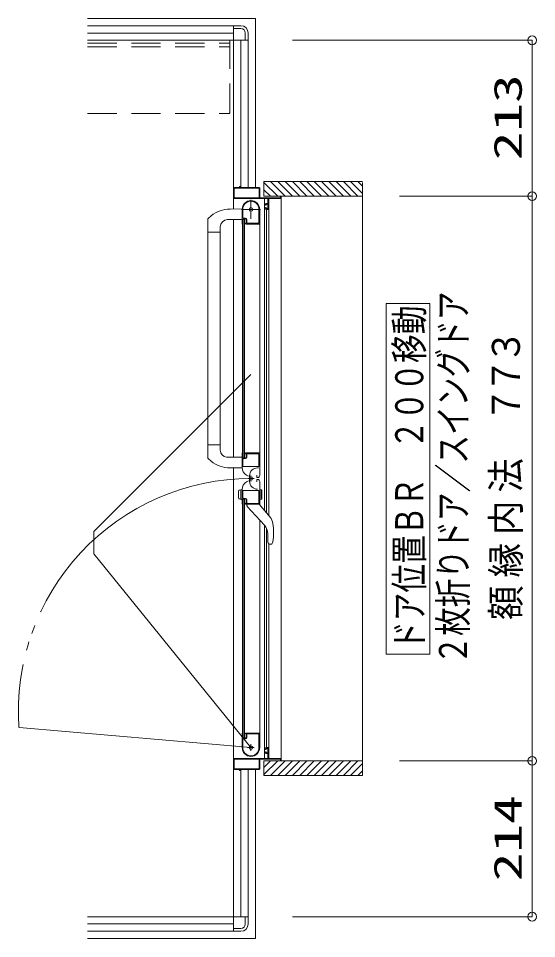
# Model space of a CAD drawing. Units: millimetres on the paper. Extents: x -305 to 305, y -152 to 152.
# Drawn here: x -138.2 to -102.7, y 26.1 to 89.1 of the extents above; entities that cross this region are included whole.
import ezdxf
from ezdxf.enums import TextEntityAlignment as Align

# ---------------------------------------------------------------- set-up
doc = ezdxf.new("R2010")
doc.units = ezdxf.units.MM
for name, pattern in [('DASHED2', [3, 2, -1]), ('LONG_CHAIN', [21, 18, -1, 1, -1]), ('LONG_DOUBLE_CHAIN', [21.8, 18, -1, 0.6, -0.6, 0.6, -1])]:
    doc.linetypes.add(name, pattern=pattern)
doc.layers.add('0-0_0', color=7, linetype='Continuous', lineweight=9)
doc.layers.add('0-1_VIEW0001', color=7, linetype='Continuous', lineweight=9)
doc.styles.add('ＭＳ ゴシック', font='')
doc.styles.get('ＭＳ ゴシック').set_extended_font_data('MS Gothic')

# ---------------------------------------------------------------- blocks, each defined once
blk = doc.blocks.new('_ORIGIN')
at = {"layer": '0-0_0'}
blk.add_line((0, 0), (-1, 0), dxfattribs=at)
blk.add_circle((0, 0), 0.5, dxfattribs=at)

msp = doc.modelspace()

# ---------------------------------------------------------------- linework, layer by layer
at = {"layer": '0-1_VIEW0001', "linetype": 'LONG_DOUBLE_CHAIN'}
for p, q in [((-133.434, 89.073), (-121.934, 89.073)), ((-121.934, 89.073), (-121.934, 77.497)), ((-122.249, 64.694), (-133.01, 53.934)), ((-133.01, 53.934), (-133.01, 52.408)), ((-122.249, 39.147), (-133.01, 52.408)), ((-138.114, 40.535), (-122.249, 39.147)), ((-121.934, 37.647), (-121.934, 26.073)), ((-133.434, 26.073), (-121.934, 26.073))]:
    msp.add_line(p, q, dxfattribs=at)
at = {"layer": '0-1_VIEW0001'}
for p, q in [((-133.434, 88.573), (-123.434, 88.573)), ((-123.434, 88.573), (-133.434, 88.573)), ((-123.434, 88.573), (-123.434, 88.173)), ((-123.434, 88.573), (-122.934, 88.573)), ((-123.434, 76.023), (-123.434, 88.573)), ((-122.934, 88.373), (-123.434, 88.373)), ((-123.434, 88.073), (-133.434, 88.073)), ((-122.434, 87.573), (-133.434, 87.573)), ((-122.934, 77.497), (-122.934, 87.573)), ((-122.834, 87.573), (-122.434, 87.573)), ((-122.634, 87.573), (-122.634, 88.073)), ((-122.434, 87.573), (-122.434, 88.073)), ((-122.434, 87.573), (-122.434, 77.497)), ((-122.434, 77.497), (-122.434, 87.573)), ((-119.394, 87.572), (-102.983, 87.572)), ((-102.983, 86.972), (-102.983, 77.502)), ((-123.384, 77.497), (-123.049, 77.497)), ((-123.034, 77.512), (-123.034, 77.562)), ((-123.024, 77.572), (-123.004, 77.572)), ((-122.994, 77.562), (-122.994, 77.512)), ((-122.979, 77.497), (-121.684, 77.497)), ((-114.609, 77.897), (-121.359, 77.897)), ((-121.359, 76.898), (-121.359, 77.897)), ((-120.41, 76.898), (-121.359, 77.847)), ((-119.91, 76.898), (-120.909, 77.897)), ((-119.41, 76.898), (-120.409, 77.897)), ((-118.909, 76.898), (-119.909, 77.897)), ((-118.409, 76.898), (-119.409, 77.897)), ((-117.909, 76.898), (-118.909, 77.897)), ((-117.409, 76.898), (-118.409, 77.897)), ((-116.909, 76.898), (-117.909, 77.897)), ((-116.409, 76.897), (-117.409, 77.897)), ((-115.909, 76.897), (-116.909, 77.897)), ((-115.414, 76.897), (-116.414, 77.897)), ((-114.919, 76.897), (-115.919, 77.897)), ((-114.609, 77.082), (-115.424, 77.897)), ((-114.609, 77.577), (-114.929, 77.897)), ((-114.609, 77.847), (-114.609, 37.247)), ((-123.434, 77.45), (-123.434, 76.023)), ((-123.389, 76.812), (-123.389, 77.437)), ((-123.374, 77.452), (-121.694, 77.452)), ((-121.679, 77.437), (-121.679, 76.812)), ((-121.634, 77.447), (-121.634, 76.812)), ((-120.91, 76.898), (-121.359, 77.347)), ((-114.609, 76.897), (-121.359, 76.897)), ((-120.234, 76.812), (-120.234, 76.882)), ((-120.184, 76.882), (-120.184, 76.762)), ((-112.069, 76.902), (-102.983, 76.902)), ((-121.114, 76.747), (-123.409, 76.747)), ((-121.694, 76.797), (-123.374, 76.797)), ((-121.619, 76.797), (-120.249, 76.797)), ((-121.328, 55.402), (-121.328, 76.747)), ((-121.249, 76.292), (-121.249, 76.347)), ((-121.214, 76.277), (-121.234, 76.277)), ((-121.199, 76.397), (-121.114, 76.397)), ((-121.199, 76.337), (-121.199, 76.292)), ((-121.114, 76.352), (-121.184, 76.352)), ((-121.099, 76.412), (-121.099, 76.732)), ((-121.099, 76.067), (-121.099, 76.337)), ((-121.049, 76.732), (-121.049, 76.047)), ((-120.199, 76.747), (-121.034, 76.747)), ((-121.011, 55.018), (-121.011, 76.747)), ((-120.184, 38.397), (-120.184, 76.747)), ((-102.983, 76.302), (-102.983, 38.847)), ((-123.677, 76.022), (-122.859, 76.025)), ((-122.849, 75.012), (-122.849, 75.997)), ((-122.804, 75.467), (-122.804, 75.997)), ((-121.699, 76.071), (-121.699, 75.057)), ((-121.649, 75.998), (-121.649, 59.322)), ((-121.249, 76.047), (-121.249, 76.112)), ((-121.234, 76.127), (-121.214, 76.127)), ((-121.199, 76.112), (-121.199, 76.067)), ((-121.099, 75.997), (-121.199, 75.997)), ((-121.188, 55.232), (-121.188, 75.997)), ((-121.184, 76.052), (-121.114, 76.052)), ((-125.199, 74.447), (-125.199, 75.308)), ((-124.973, 75.561), (-125.172, 75.376)), ((-123.844, 75.302), (-122.849, 75.302)), ((-123.434, 75.298), (-123.434, 59.023)), ((-122.834, 59.322), (-122.834, 74.997)), ((-122.808, 74.997), (-122.834, 74.997)), ((-122.786, 75.019), (-122.795, 75.005)), ((-122.684, 75.322), (-122.784, 75.322)), ((-122.784, 58.997), (-122.784, 75.322)), ((-122.634, 75.347), (-122.759, 75.347)), ((-122.614, 75.392), (-122.729, 75.392)), ((-122.684, 58.997), (-122.684, 75.322)), ((-122.624, 75.027), (-122.624, 75.032)), ((-122.614, 75.005), (-122.622, 75.019)), ((-121.659, 74.997), (-122.601, 74.997)), ((-122.584, 75.072), (-122.584, 75.297)), ((-122.539, 75.057), (-122.539, 75.317)), ((-121.709, 75.047), (-122.529, 75.047)), ((-125.199, 74.447), (-125.199, 59.012)), ((-124.344, 74.447), (-125.199, 74.447)), ((-124.349, 74.447), (-124.349, 59.873)), ((-124.344, 74.447), (-124.344, 74.802)), ((-109.987, 69.547), (-112.987, 69.547)), ((-112.987, 45.547), (-112.987, 69.547)), ((-109.987, 45.547), (-109.987, 69.547)), ((-124.344, 59.873), (-125.199, 59.873)), ((-124.344, 59.873), (-124.344, 59.518)), ((-122.849, 59.307), (-122.849, 58.321)), ((-122.834, 59.322), (-122.808, 59.322)), ((-122.795, 59.315), (-122.786, 59.301)), ((-122.624, 59.287), (-122.624, 59.293)), ((-122.622, 59.301), (-122.614, 59.315)), ((-121.649, 59.322), (-122.601, 59.322)), ((-122.584, 59.022), (-122.584, 59.247)), ((-122.539, 59.007), (-122.539, 59.257)), ((-122.524, 59.272), (-121.709, 59.272)), ((-121.699, 59.262), (-121.699, 58.402)), ((-121.649, 59.353), (-121.649, 57.783)), ((-124.974, 58.76), (-125.172, 58.944)), ((-123.914, 59.023), (-122.859, 59.023)), ((-122.804, 58.407), (-122.804, 58.857)), ((-122.784, 58.997), (-122.684, 58.997)), ((-122.759, 58.972), (-122.634, 58.972)), ((-122.729, 58.932), (-122.614, 58.932)), ((-123.677, 58.298), (-122.859, 58.295)), ((-123.434, 26.573), (-123.434, 58.297)), ((-123.434, 58.297), (-123.434, 37.697)), ((-121.709, 58.392), (-122.789, 58.392)), ((-121.723, 58.302), (-121.803, 58.302)), ((-122.419, 57.727), (-122.549, 57.802)), ((-122.419, 57.418), (-122.549, 57.343)), ((-122.343, 57.762), (-122.343, 57.382)), ((-121.854, 57.657), (-121.854, 57.807)), ((-121.854, 57.487), (-121.854, 57.337)), ((-121.799, 57.632), (-121.829, 57.632)), ((-121.799, 57.512), (-121.829, 57.512)), ((-121.649, 55.792), (-121.649, 57.362)), ((-122.849, 56.822), (-123.044, 56.77)), ((-122.949, 56.149), (-122.949, 56.795)), ((-122.849, 55.837), (-122.849, 56.824)), ((-122.804, 56.737), (-122.804, 56.287)), ((-121.709, 56.752), (-122.789, 56.752)), ((-121.699, 55.882), (-121.699, 56.742)), ((-121.549, 56.149), (-121.549, 56.795)), ((-121.499, 56.755), (-121.499, 56.189)), ((-123.099, 56.697), (-123.099, 56.246)), ((-122.849, 56.122), (-123.044, 56.174)), ((-122.784, 56.147), (-122.784, 39.822)), ((-122.784, 56.147), (-122.684, 56.147)), ((-122.759, 56.172), (-122.634, 56.172)), ((-122.729, 56.212), (-122.614, 56.212)), ((-122.684, 56.147), (-122.684, 39.822)), ((-122.584, 56.122), (-122.584, 55.897)), ((-122.539, 56.137), (-122.539, 55.887)), ((-121.649, 56.122), (-121.525, 56.155)), ((-122.834, 55.822), (-122.834, 40.147)), ((-122.834, 55.822), (-122.808, 55.822)), ((-122.795, 55.83), (-122.786, 55.844)), ((-122.624, 55.857), (-122.624, 55.852)), ((-122.622, 55.844), (-122.614, 55.83)), ((-122.601, 55.822), (-121.659, 55.822)), ((-122.524, 55.872), (-121.709, 55.872)), ((-122.524, 55.822), (-122.524, 55.732)), ((-122.495, 55.661), (-121.317, 54.372)), ((-120.936, 54.927), (-121.674, 55.822)), ((-121.649, 39.147), (-121.649, 54.736)), ((-121.328, 38.397), (-121.328, 54.384)), ((-121.188, 39.147), (-121.188, 54.187)), ((-121.09, 53.789), (-121.09, 53.27)), ((-121.029, 53.108), (-121.027, 53.106)), ((-121.011, 38.397), (-121.011, 53.072)), ((-120.952, 53.072), (-120.87, 53.072)), ((-120.828, 53.086), (-120.8, 53.121)), ((-120.828, 53.086), (-120.828, 53.086)), ((-120.756, 53.236), (-120.8, 53.121)), ((-109.987, 45.547), (-112.987, 45.547)), ((-122.849, 40.132), (-122.849, 39.147)), ((-122.808, 40.147), (-122.834, 40.147)), ((-122.786, 40.126), (-122.795, 40.14)), ((-122.684, 39.822), (-122.784, 39.822)), ((-122.634, 39.797), (-122.759, 39.797)), ((-122.614, 39.752), (-122.729, 39.752)), ((-122.624, 40.118), (-122.624, 40.112)), ((-122.614, 40.14), (-122.622, 40.126)), ((-121.659, 40.147), (-122.601, 40.147)), ((-122.584, 40.072), (-122.584, 39.847)), ((-122.539, 40.087), (-122.539, 39.827)), ((-121.709, 40.097), (-122.529, 40.097)), ((-121.699, 39.074), (-121.699, 40.087)), ((-122.804, 39.677), (-122.804, 39.147)), ((-121.249, 39.097), (-121.249, 39.032)), ((-121.099, 39.147), (-121.199, 39.147)), ((-121.199, 39.032), (-121.199, 39.077)), ((-121.184, 39.092), (-121.114, 39.092)), ((-121.099, 39.077), (-121.099, 38.807)), ((-121.049, 38.412), (-121.049, 39.097)), ((-121.249, 38.852), (-121.249, 38.797)), ((-121.234, 39.017), (-121.214, 39.017)), ((-121.214, 38.867), (-121.234, 38.867)), ((-121.199, 38.807), (-121.199, 38.852)), ((-121.199, 38.747), (-121.114, 38.747)), ((-121.114, 38.792), (-121.184, 38.792)), ((-121.099, 38.732), (-121.099, 38.412)), ((-121.114, 38.397), (-123.409, 38.397)), ((-123.389, 38.332), (-123.389, 37.707)), ((-121.694, 38.347), (-123.374, 38.347)), ((-121.679, 37.707), (-121.679, 38.332)), ((-121.634, 37.697), (-121.634, 38.332)), ((-121.619, 38.347), (-120.249, 38.347)), ((-114.609, 38.247), (-121.359, 38.247)), ((-120.41, 38.247), (-121.359, 37.298)), ((-120.91, 38.247), (-121.359, 37.798)), ((-120.199, 38.397), (-121.034, 38.397)), ((-119.91, 38.247), (-120.909, 37.248)), ((-119.41, 38.247), (-120.409, 37.248)), ((-120.234, 38.332), (-120.234, 38.262)), ((-120.184, 38.262), (-120.184, 38.382)), ((-118.91, 38.247), (-119.909, 37.248)), ((-118.409, 38.247), (-119.409, 37.248)), ((-117.91, 38.247), (-118.909, 37.248)), ((-117.409, 38.247), (-118.409, 37.248)), ((-116.909, 38.247), (-117.909, 37.248)), ((-116.409, 38.248), (-117.409, 37.248)), ((-115.909, 38.248), (-116.909, 37.248)), ((-115.414, 38.247), (-116.414, 37.248)), ((-114.919, 38.247), (-115.919, 37.248)), ((-114.609, 38.063), (-115.425, 37.247)), ((-112.069, 38.247), (-102.983, 38.247)), ((-123.384, 37.647), (-123.049, 37.647)), ((-123.374, 37.692), (-121.694, 37.692)), ((-123.034, 37.632), (-123.034, 37.582)), ((-123.024, 37.572), (-123.004, 37.572)), ((-122.994, 37.582), (-122.994, 37.632)), ((-122.979, 37.647), (-121.684, 37.647)), ((-122.934, 27.573), (-122.934, 37.647)), ((-122.434, 37.647), (-122.434, 27.573)), ((-122.434, 27.573), (-122.434, 37.647)), ((-114.609, 37.568), (-114.93, 37.247)), ((-102.984, 28.172), (-102.984, 37.647)), ((-122.434, 27.573), (-133.434, 27.573)), ((-122.834, 27.573), (-122.434, 27.573)), ((-122.634, 27.573), (-122.634, 27.073)), ((-122.434, 27.573), (-122.434, 27.073)), ((-119.394, 27.572), (-102.984, 27.572)), ((-123.434, 27.073), (-133.434, 27.073)), ((-133.434, 26.573), (-123.434, 26.573)), ((-123.434, 26.573), (-133.434, 26.573)), ((-123.434, 26.573), (-123.434, 26.973)), ((-122.934, 26.773), (-123.434, 26.773)), ((-123.434, 26.573), (-122.934, 26.573))]:
    msp.add_line(p, q, dxfattribs=at)
at = {"layer": '0-1_VIEW0001', "color": 6, "linetype": 'DASHED2'}
for p, q in [((-123.684, 82.623), (-123.684, 87.573)), ((-133.434, 87.373), (-123.684, 87.373)), ((-133.434, 87.123), (-123.684, 87.123)), ((-133.434, 82.573), (-123.684, 82.573))]:
    msp.add_line(p, q, dxfattribs=at)
at = {"layer": '0-1_VIEW0001', "linetype": 'LONG_CHAIN'}
for p, q in [((-122.249, 75.347), (-122.249, 76.647)), ((-122.899, 75.997), (-121.599, 75.997)), ((-122.037, 57.573), (-122.428, 57.573)), ((-122.249, 57.785), (-122.249, 57.36)), ((-122.019, 39.147), (-122.479, 39.147)), ((-122.249, 38.917), (-122.249, 39.377))]:
    msp.add_line(p, q, dxfattribs=at)
at = {"layer": '0-1_VIEW0001', "color": 5}
msp.add_line((-121.359, 38.247), (-114.609, 38.247), dxfattribs=at)
at = {"layer": '0-1_VIEW0001'}
for points in [[(-121.649, 56.122), (-121.649, 56.822), (-121.525, 56.789)], [(-121.082, 53.208), (-121.083, 53.212), (-121.084, 53.216), (-121.085, 53.221), (-121.086, 53.225), (-121.087, 53.229), (-121.087, 53.234), (-121.088, 53.238), (-121.089, 53.242), (-121.089, 53.247), (-121.09, 53.251), (-121.09, 53.253), (-121.09, 53.255), (-121.09, 53.257), (-121.09, 53.26), (-121.09, 53.262), (-121.09, 53.264), (-121.09, 53.266), (-121.09, 53.268), (-121.09, 53.27), (-121.09, 53.272)], [(-121.029, 53.109), (-121.03, 53.109), (-121.031, 53.11), (-121.032, 53.111), (-121.033, 53.112), (-121.034, 53.114), (-121.035, 53.115), (-121.036, 53.116), (-121.037, 53.118), (-121.038, 53.119), (-121.039, 53.121), (-121.04, 53.122), (-121.041, 53.123), (-121.042, 53.125), (-121.043, 53.126), (-121.044, 53.128), (-121.045, 53.129), (-121.046, 53.131), (-121.047, 53.132), (-121.049, 53.134), (-121.051, 53.137), (-121.053, 53.14), (-121.054, 53.143), (-121.056, 53.147), (-121.058, 53.15), (-121.06, 53.154), (-121.062, 53.157), (-121.064, 53.161), (-121.066, 53.165), (-121.068, 53.168), (-121.069, 53.172), (-121.071, 53.176), (-121.073, 53.18), (-121.074, 53.184), (-121.076, 53.188), (-121.077, 53.192), (-121.078, 53.196), (-121.08, 53.2), (-121.081, 53.204), (-121.082, 53.208)], [(-120.87, 53.072), (-120.868, 53.073), (-120.866, 53.073), (-120.864, 53.073), (-120.861, 53.073), (-120.859, 53.074), (-120.857, 53.074), (-120.855, 53.074), (-120.853, 53.075), (-120.85, 53.075), (-120.848, 53.076), (-120.846, 53.076), (-120.844, 53.077), (-120.842, 53.078), (-120.839, 53.079), (-120.837, 53.08), (-120.835, 53.081), (-120.833, 53.082), (-120.831, 53.083), (-120.83, 53.084), (-120.828, 53.086)], [(-114.609, 37.247), (-121.359, 37.247), (-121.359, 38.248)]]:
    msp.add_lwpolyline(points, dxfattribs=at)
for centre, radius in [((-122.249, 75.997), 0.125), ((-122.249, 57.573), 0.113), ((-122.249, 39.147), 0.125)]:
    msp.add_circle(centre, radius, dxfattribs=at)
for centre, radius, start, end in [((-122.934, 88.073), 0.5, 0, 90), ((-122.934, 88.073), 0.3, 0, 90), ((-123.384, 77.447), 0.05, 90, 180), ((-123.049, 77.512), 0.015, 270, 0), ((-123.024, 77.562), 0.01, 90, 180), ((-123.004, 77.562), 0.01, 0, 90), ((-122.979, 77.512), 0.015, 180, 270), ((-121.684, 77.447), 0.05, 0, 90), ((-123.374, 77.437), 0.015, 90, 180), ((-121.694, 77.437), 0.015, 0, 90), ((-120.219, 76.882), 0.015, 90, 180), ((-120.199, 76.882), 0.015, 0, 90), ((-123.409, 76.772), 0.025, 180, 270), ((-123.374, 76.812), 0.015, 180, 270), ((-122.249, 75.997), 0.6, 0, 180), ((-122.249, 75.997), 0.555, 7.76707, 180), ((-121.694, 76.812), 0.015, 270, 0), ((-121.619, 76.812), 0.015, 180, 270), ((-121.199, 76.347), 0.05, 90, 180), ((-121.234, 76.292), 0.015, 180, 270), ((-121.214, 76.292), 0.015, 270, 0), ((-121.184, 76.337), 0.015, 90, 180), ((-121.114, 76.732), 0.015, 0, 90), ((-121.114, 76.412), 0.015, 270, 0), ((-121.114, 76.337), 0.015, 0, 90), ((-121.034, 76.732), 0.015, 90, 180), ((-120.249, 76.812), 0.015, 270, 0), ((-120.199, 76.762), 0.015, 270, 0), ((-123.67, 73.952), 2.07, 90.2, 129.02418), ((-121.709, 76.071), 0.01, 0, 7.76707), ((-121.234, 76.112), 0.015, 90, 180), ((-121.199, 76.047), 0.05, 180, 270), ((-121.214, 76.112), 0.015, 0, 90), ((-121.184, 76.067), 0.015, 180, 270), ((-121.114, 76.067), 0.015, 270, 0), ((-121.099, 76.047), 0.05, 270, 0), ((-125.099, 75.308), 0.1, 136.52757, 180), ((-123.844, 74.802), 0.5, 90, 180), ((-122.834, 75.012), 0.015, 180, 270), ((-122.808, 75.012), 0.015, 270, 329.03624), ((-122.729, 75.467), 0.075, 180, 270), ((-122.799, 75.027), 0.015, 329.03624, 0), ((-122.759, 75.322), 0.025, 90, 180), ((-122.634, 75.297), 0.05, 0, 90), ((-122.609, 75.032), 0.015, 90, 180), ((-122.609, 75.027), 0.015, 180, 210.96376), ((-122.614, 75.317), 0.075, 0, 90), ((-122.601, 75.012), 0.015, 210.96376, 270), ((-122.609, 75.072), 0.025, 270, 0), ((-122.529, 75.057), 0.01, 180, 270), ((-121.709, 75.057), 0.01, 270, 0), ((-121.659, 75.007), 0.01, 270, 0), ((-123.844, 59.518), 0.5, 180, 262.04438), ((-122.834, 59.307), 0.015, 90, 180), ((-122.808, 59.307), 0.015, 30.96376, 90), ((-122.799, 59.293), 0.015, 0, 30.96376), ((-122.609, 59.293), 0.015, 149.03624, 180), ((-122.609, 59.287), 0.015, 180, 270), ((-122.601, 59.307), 0.015, 90, 149.03624), ((-122.609, 59.247), 0.025, 0, 90), ((-122.524, 59.257), 0.015, 90, 180), ((-121.709, 59.262), 0.01, 0, 90), ((-121.659, 59.312), 0.01, 0, 90), ((-125.099, 59.012), 0.1, 180, 223.47243), ((-123.67, 60.368), 2.07, 230.94186, 269.8), ((-122.729, 58.857), 0.075, 90, 180), ((-122.759, 58.997), 0.025, 180, 270), ((-122.634, 59.022), 0.05, 270, 0), ((-122.614, 59.007), 0.075, 270, 0), ((-122.249, 58.321), 0.6, 180, 240), ((-122.789, 58.407), 0.015, 180, 270), ((-121.803, 57.762), 0.54, 90, 180), ((-121.709, 58.402), 0.01, 270, 0), ((-122.249, 56.824), 0.6, 120, 180), ((-121.803, 57.382), 0.54, 180, 270), ((-121.829, 57.657), 0.025, 180, 270), ((-121.829, 57.487), 0.025, 90, 180), ((-121.799, 57.782), 0.15, 270, 0), ((-121.799, 57.362), 0.15, 0, 90), ((-123.024, 56.697), 0.075, 105, 180), ((-122.789, 56.737), 0.015, 90, 180), ((-121.709, 56.742), 0.01, 0, 90), ((-121.534, 56.755), 0.035, 0, 75), ((-123.024, 56.246), 0.075, 180, 255), ((-122.729, 56.287), 0.075, 180, 270), ((-122.759, 56.147), 0.025, 90, 180), ((-122.634, 56.122), 0.05, 0, 90), ((-122.614, 56.137), 0.075, 0, 90), ((-121.534, 56.189), 0.035, 285, 0), ((-122.834, 55.837), 0.015, 180, 270), ((-122.808, 55.837), 0.015, 270, 329.03624), ((-122.799, 55.852), 0.015, 329.03624, 0), ((-122.609, 55.857), 0.015, 90, 180), ((-122.609, 55.852), 0.015, 180, 210.96376), ((-122.601, 55.837), 0.015, 210.96376, 270), ((-122.609, 55.897), 0.025, 270, 0), ((-122.524, 55.887), 0.015, 180, 270), ((-122.424, 55.732), 0.1, 180, 222.43623), ((-121.709, 55.882), 0.01, 270, 0), ((-121.659, 55.832), 0.01, 270, 0), ((-121.631, 54.355), 0.9, 9.28844, 39.5), ((-121.955, 53.789), 0.865, 0, 42.43623), ((-124.364, 53.907), 3.67, 349.4547, 9.28844), ((-120.952, 53.172), 0.1, 221.81032, 270), ((-122.834, 40.132), 0.015, 90, 180), ((-122.808, 40.132), 0.015, 30.96376, 90), ((-122.729, 39.677), 0.075, 90, 180), ((-122.799, 40.118), 0.015, 0, 30.96376), ((-122.759, 39.822), 0.025, 180, 270), ((-122.634, 39.847), 0.05, 270, 0), ((-122.609, 40.118), 0.015, 149.03624, 180), ((-122.609, 40.112), 0.015, 180, 270), ((-122.601, 40.132), 0.015, 90, 149.03624), ((-122.614, 39.827), 0.075, 270, 0), ((-122.609, 40.072), 0.025, 0, 90), ((-122.529, 40.087), 0.01, 90, 180), ((-121.709, 40.087), 0.01, 0, 90), ((-121.659, 40.137), 0.01, 0, 90), ((-122.249, 39.147), 0.6, 180, 0), ((-122.249, 39.147), 0.555, 180, 352.23293), ((-121.709, 39.074), 0.01, 352.23293, 0), ((-121.664, 39.247), 0.015, 0, 2.69354), ((-121.199, 39.097), 0.05, 90, 180), ((-121.184, 39.077), 0.015, 90, 180), ((-121.114, 39.077), 0.015, 0, 90), ((-121.099, 39.097), 0.05, 0, 90), ((-121.234, 39.032), 0.015, 180, 270), ((-121.234, 38.852), 0.015, 90, 180), ((-121.199, 38.797), 0.05, 180, 270), ((-121.214, 39.032), 0.015, 270, 0), ((-121.214, 38.852), 0.015, 0, 90), ((-121.184, 38.807), 0.015, 180, 270), ((-121.114, 38.807), 0.015, 270, 0), ((-121.114, 38.732), 0.015, 0, 90), ((-123.409, 38.372), 0.025, 90, 180), ((-123.374, 38.332), 0.015, 90, 180), ((-121.694, 38.332), 0.015, 0, 90), ((-121.619, 38.332), 0.015, 90, 180), ((-121.114, 38.412), 0.015, 270, 0), ((-121.034, 38.412), 0.015, 180, 270), ((-120.249, 38.332), 0.015, 0, 90), ((-120.219, 38.262), 0.015, 180, 270), ((-120.199, 38.382), 0.015, 0, 90), ((-120.199, 38.262), 0.015, 270, 0), ((-123.384, 37.697), 0.05, 180, 270), ((-123.374, 37.707), 0.015, 180, 270), ((-123.049, 37.632), 0.015, 0, 90), ((-123.024, 37.582), 0.01, 180, 270), ((-123.004, 37.582), 0.01, 270, 0), ((-122.979, 37.632), 0.015, 90, 180), ((-121.694, 37.707), 0.015, 270, 0), ((-121.684, 37.697), 0.05, 270, 0), ((-122.934, 27.073), 0.5, 270, 0), ((-122.934, 27.073), 0.3, 270, 0)]:
    msp.add_arc(centre, radius, start, end, dxfattribs=at)
at = {"layer": '0-1_VIEW0001', "color": 6, "linetype": 'DASHED2'}
msp.add_arc((-123.734, 82.623), 0.05, 270, 0, dxfattribs=at)
at = {"layer": '0-1_VIEW0001', "linetype": 'LONG_DOUBLE_CHAIN'}
msp.add_arc((-122.249, 41.647), 15.925, 90, 183.99733, dxfattribs=at)

# ---------------------------------------------------------------- block references
at = {"layer": '0-1_VIEW0001', "xscale": 0.6, "yscale": 0.6}
for p, rotation in [((-102.983, 87.572), 90), ((-102.983, 76.902), 270), ((-102.983, 76.902), 90), ((-102.984, 38.247), 90), ((-102.983, 38.247), 270), ((-102.984, 27.572), 270)]:
    msp.add_blockref('_ORIGIN', p, dxfattribs=dict(at, rotation=rotation))

# ---------------------------------------------------------------- texts
at = {"layer": '0-1_VIEW0001', "style": 'ＭＳ ゴシック'}
for s, width, p in [('213', 1.5, (-103.122, 79.363)), ('２枚折りドア／スイングドア', 0.75, (-106.87, 44.832)), ('ドア位置ＢＲ\u3000２００移動', 0.75, (-109.868, 45.832)), ('３', 0.9, (-103.249, 65.426)), ('７', 0.9, (-103.249, 63.438)), ('７', 0.9, (-103.249, 61.45)), ('法', 0.9, (-103.249, 56.61)), ('内', 0.9, (-103.249, 53.702)), ('縁', 0.9, (-103.249, 50.794)), ('額', 0.9, (-103.249, 47.886)), ('214', 1.5, (-103.123, 30))]:
    msp.add_text(s, height=1.921, rotation=90, dxfattribs=dict(at, width=width)).set_placement(p, align=Align.BOTTOM_LEFT)

doc.saveas('drawing.dxf')
